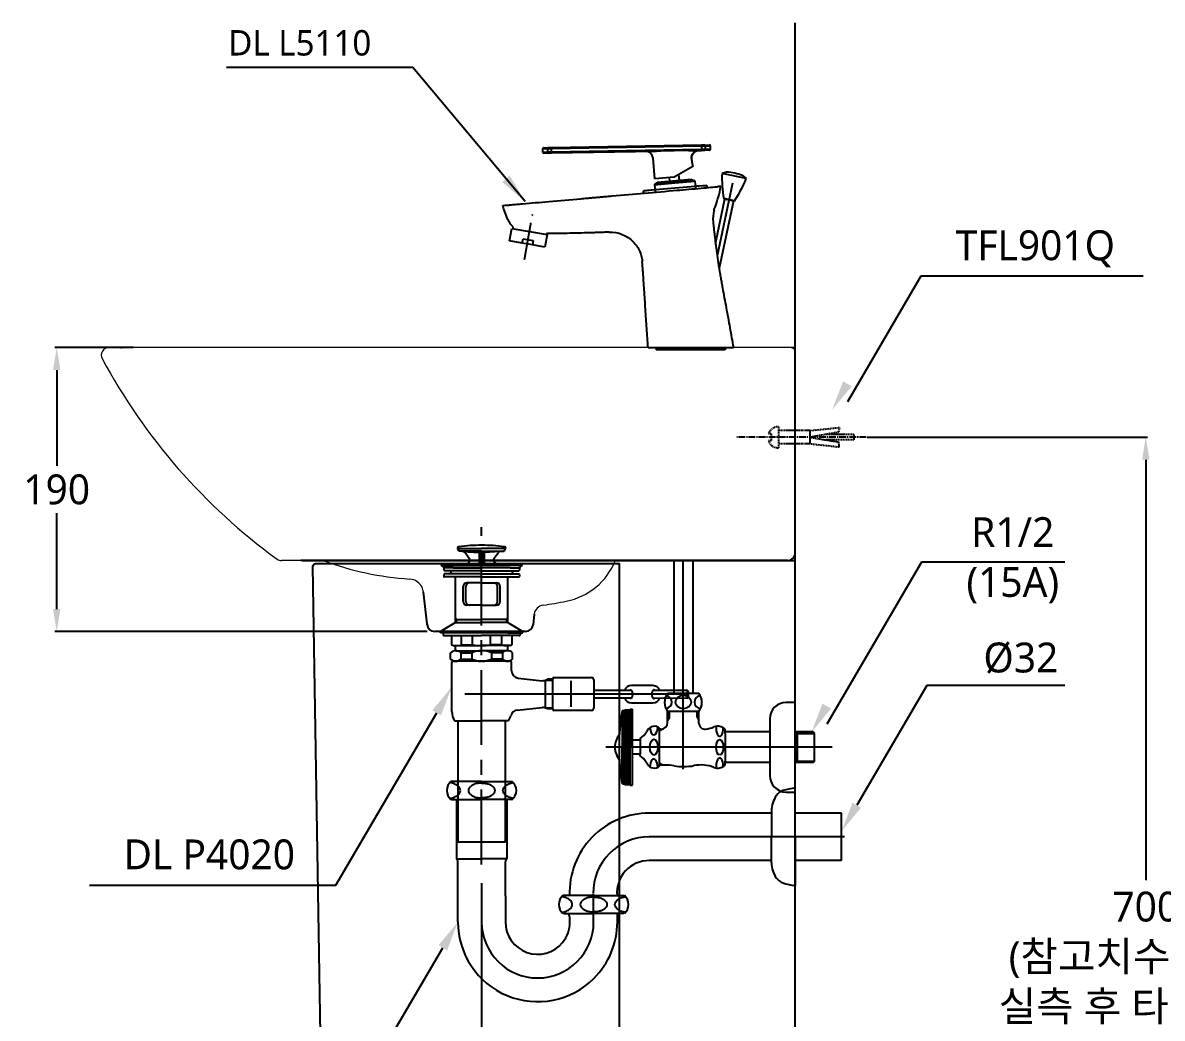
# Model space of a CAD drawing. Extents: x 5203 to 11604, y 0 to 2100.
# Drawn here: x 10387 to 11150, y 420 to 1086 of the extents above; entities that cross this region are included whole.
import ezdxf

# ---------------------------------------------------------------- set-up
doc = ezdxf.new("R2010")
doc.units = 0
doc.header["$LTSCALE"] = 20
doc.header["$MEASUREMENT"] = 0
for name, pattern in [('CENTER', [2, 1.25, -0.25, 0.25, -0.25]), ('CENTER2', [1.125, 0.75, -0.125, 0.125, -0.125]), ('HIDDEN2', [0.1875, 0.125, -0.0625])]:
    doc.linetypes.add(name, pattern=pattern)
doc.layers.get('0').update_dxf_attribs({"linetype": 'CONTINUOUS'})
doc.layers.get('DEFPOINTS').update_dxf_attribs({"linetype": 'CONTINUOUS'})
for name, color, linetype in [('1', 1, 'CONTINUOUS'), ('3', 3, 'CONTINUOUS'), ('4', 4, 'CONTINUOUS'), ('6', 6, 'CONTINUOUS'), ('7', 7, 'CONTINUOUS'), ('CENTER', 2, 'CENTER')]:
    doc.layers.add(name, color=color, linetype=linetype)
doc.styles.add('GHS', font='txt.shx', dxfattribs={"bigfont": 'ghs.shx'})
doc.styles.get("Standard").update_dxf_attribs({"font": 'NanumGothic.ttf'})
doc.dimstyles.new('ISO-25', dxfattribs={"dimtxt": 15, "dimasz": 10, "dimexe": 1.25, "dimexo": 0.625, "dimgap": 5, "dimtad": 1, "dimtoh": 1, "dimdec": 0, "dimtxsty": 'Standard', "dimcen": 2.5, "dimadec": 0, "dimazin": 0, "dimtfac": 1, "dimtdec": 0, "dimtmove": 0, "dimatfit": 3, "dimfxl": 0, "dimarcsym": 0})
doc.dimstyles.get("Standard").update_dxf_attribs({"dimtxt": 2.5, "dimasz": 2, "dimexe": 2, "dimexo": 1, "dimgap": 1.5, "dimtad": 1, "dimdec": 0, "dimlfac": 10, "dimrnd": 0.5, "dimzin": 0, "dimdsep": 46, "dimtxsty": 'Standard', "dimcen": 0, "dimclrt": 2, "dimadec": 0, "dimazin": 0, "dimtfac": 1, "dimtdec": 0, "dimtmove": 0, "dimatfit": 3, "dimfxl": 0, "dimtolj": 1, "dimtzin": 0, "dimarcsym": 0})

# ---------------------------------------------------------------- blocks, each defined once
blk = doc.blocks.new('*D75')
at = {"layer": '1', "color": 3, "linetype": 'ByBlock', "lineweight": -2}
for p, q in [((10952.27, 808.64), (11140.14, 808.64)), ((11138.89, 793.64), (11138.89, 512.22)), ((11138.89, 124.14), (11138.89, 405.57)), ((10871.94, 109.14), (11140.14, 109.14))]:
    blk.add_line(p, q, dxfattribs=at)
at = {"layer": '1', "color": 3}
for points in [[(11136.39, 793.64), (11141.39, 793.64), (11138.89, 808.64)], [(11136.39, 124.14), (11141.39, 124.14), (11138.89, 109.14)]]:
    blk.add_solid(points, dxfattribs=at)
at = {"layer": 'DEFPOINTS', "color": 0}
for p in [(10951.64, 808.64), (10871.32, 109.14), (11138.89, 109.14)]:
    blk.add_point(p, dxfattribs=at)
at = {"layer": '1', "color": 2, "insert": (11138.89, 458.89), "char_height": 20, "attachment_point": 5}
blk.add_mtext('700\\P(참고치수이므로\\P실측 후 타공할것)', dxfattribs=at)
blk = doc.blocks.new('*D76')
at = {"layer": '1', "color": 3, "lineweight": -2}
for p, q in [((10694.13, 510.08), (10694.13, 271.24)), ((10904.13, 363.17), (10904.13, 271.24)), ((10709.13, 272.49), (10889.13, 272.49))]:
    blk.add_line(p, q, dxfattribs=at)
at = {"layer": '1', "color": 3}
for points in [[(10709.13, 274.99), (10709.13, 269.99), (10694.13, 272.49)], [(10889.13, 274.99), (10889.13, 269.99), (10904.13, 272.49)]]:
    blk.add_solid(points, dxfattribs=at)
at = {"layer": 'DEFPOINTS', "color": 0}
for p in [(10694.13, 510.71), (10904.13, 363.8), (10904.13, 272.49)]:
    blk.add_point(p, dxfattribs=at)
at = {"layer": '1', "color": 2, "insert": (10826.04, 288.34), "char_height": 20, "attachment_point": 5}
blk.add_mtext('210', dxfattribs=at)
blk = doc.blocks.new('*D77')
at = {"layer": '1', "color": 3, "linetype": 'ByBlock', "lineweight": -2}
for p, q in [((10460.77, 868.64), (10408.32, 868.64)), ((10409.57, 853.64), (10409.57, 789.53)), ((10409.57, 693.64), (10409.57, 757.76)), ((10657.6, 678.64), (10408.32, 678.64))]:
    blk.add_line(p, q, dxfattribs=at)
at = {"layer": '1', "color": 3}
for points in [[(10407.07, 853.64), (10412.07, 853.64), (10409.57, 868.64)], [(10407.07, 693.64), (10412.07, 693.64), (10409.57, 678.64)]]:
    blk.add_solid(points, dxfattribs=at)
at = {"layer": 'DEFPOINTS', "color": 0}
for p in [(10461.39, 868.64), (10409.57, 678.64), (10658.22, 678.64)]:
    blk.add_point(p, dxfattribs=at)
at = {"layer": '1', "color": 2, "insert": (10409.57, 773.64), "char_height": 20, "attachment_point": 5}
blk.add_mtext('190', dxfattribs=at)

msp = doc.modelspace()

# ---------------------------------------------------------------- linework, layer by layer
at = {"color": 0, "linetype": 'Continuous', "lineweight": 0}
for p, q in [((10904.1301, 871.64288), (10904.12767, 729.14288)), ((10904.13005, 868.64294), (10452.36465, 868.64294)), ((10904.12762, 726.14294), (10560.05552, 726.14294))]:
    msp.add_line(p, q, dxfattribs=at)
at = {"ltscale": 0.5}
for p, q in [((10811.06589, 868.64294), (10811.06589, 867.16441)), ((10857.19411, 868.64293), (10857.19411, 867.16441))]:
    msp.add_line(p, q, dxfattribs=at)
at = {"linetype": 'HIDDEN2', "ltscale": 0.3}
for p, q in [((10888.06278, 811.04294), (10886.27991, 811.04294)), ((10888.06278, 811.04294), (10888.06278, 806.24294)), ((10892.95061, 815.73224), (10892.95061, 801.55363)), ((10908.75679, 813.14294), (10892.95061, 813.14294)), ((10913.8289, 813.14294), (10908.75679, 813.14294)), ((10913.8289, 813.14294), (10913.8289, 804.14294)), ((10943.3911, 810.44294), (10924.05774, 810.44294)), ((10943.3911, 810.44294), (10943.43973, 806.84294)), ((10888.06278, 806.24294), (10886.27991, 806.24294)), ((10908.75679, 804.14294), (10892.95061, 804.14294)), ((10913.8289, 804.14294), (10908.75679, 804.14294)), ((10943.43973, 806.84294), (10924.91537, 806.84294))]:
    msp.add_line(p, q, dxfattribs=at)
at = {"linetype": 'CENTER2', "ltscale": 0.3}
msp.add_line((10951.64482, 808.64294), (10865.04436, 808.64294), dxfattribs=at)
at = {"color": 0}
for p, q in [((10657.63559, 683.75151), (10655.20495, 704.87557)), ((10729.39372, 690.10507), (10728.57879, 683.0678)), ((10657.71384, 683.07141), (10657.63559, 683.75151))]:
    msp.add_line(p, q, dxfattribs=at)
at = {"linetype": 'HIDDEN2', "ltscale": 0.3}
msp.add_lwpolyline([(10913.8289, 813.14294), (10933.77787, 815.17965), (10933.1184, 812.03737), (10913.8289, 808.64294), (10933.1184, 805.51109), (10933.44814, 802.00624), (10913.8289, 804.14294)], dxfattribs=at)
at = {"color": 0, "linetype": 'Continuous', "lineweight": 0}
for centre, radius, start, end in [((10444.42047, 863.64294), 5, 90.00000001, 208.24932644), ((10901.13, 865.64294), 3, 359.99902145, 90.00000001), ((10792.37451, 1050.60011), 400, 208.24932644, 233.97421107), ((10560.05552, 731.14294), 5, 233.97421107, 269.99999999), ((10658.96896, 914.37223), 201.08472, 249.40164203, 266.27914397), ((10741.96428, 743.00286), 45, 281.29209125, 337.99639), ((10645.2705, 703.73247), 10, 6.46921196, 86.27914397), ((10736.34726, 689.29984), 7, 98.17170477, 173.39445901), ((10694.50507, 980.6837), 287.37277, 278.17170477, 281.29209125)]:
    msp.add_arc(centre, radius, start, end, dxfattribs=at)
at = {"linetype": 'HIDDEN2', "ltscale": 0.3}
for start, end in [(90, 160.21215863), (199.78784137, 270)]:
    msp.add_arc((10892.95061, 808.64294), 7.0893, start, end, dxfattribs=at)
at = {"layer": '1'}
msp.add_line((10904.13, 109.14283), (10904.13, 1086.14288), dxfattribs=at)
at = {"layer": '1', "color": 7, "linetype": 'Continuous'}
for p, q in [((10735.13371, 1001.87846), (10738.24502, 1001.93277)), ((10735.17734, 999.37884), (10735.13371, 1001.87846)), ((10735.6249, 1002.38711), (10738.68454, 1002.44052)), ((10738.24502, 1001.93277), (10740.93447, 1001.97971)), ((10738.24502, 1001.93277), (10738.28865, 999.43315)), ((10740.92574, 1002.47964), (10738.68454, 1002.44052)), ((10841.40714, 1004.23354), (10740.92574, 1002.47964)), ((10740.92574, 1002.47964), (10740.93447, 1001.97971)), ((10740.93447, 1001.97971), (10841.41587, 1003.73362)), ((10740.9781, 999.48009), (10740.93447, 1001.97971)), ((10841.4595, 1001.234), (10740.9781, 999.48009)), ((10740.98683, 998.98017), (10811.17746, 1000.20535)), ((10832.55702, 1000.57854), (10841.46823, 1000.73408)), ((10843.64835, 1004.27267), (10841.40714, 1004.23354)), ((10841.40714, 1004.23354), (10841.41587, 1003.73362)), ((10841.41587, 1003.73362), (10844.10532, 1003.78057)), ((10841.41587, 1003.73362), (10841.4595, 1001.234)), ((10844.14895, 1001.28095), (10841.4595, 1001.234)), ((10841.46823, 1000.73408), (10841.4595, 1001.234)), ((10841.46823, 1000.73408), (10843.70943, 1000.7732)), ((10843.64835, 1004.27267), (10846.70798, 1004.32607)), ((10846.76907, 1000.82661), (10843.70943, 1000.7732)), ((10844.10532, 1003.78057), (10847.21663, 1003.83488)), ((10844.14895, 1001.28095), (10844.10532, 1003.78057)), ((10847.26026, 1001.33526), (10844.14895, 1001.28095)), ((10847.21663, 1003.83488), (10847.26026, 1001.33526)), ((10738.28865, 999.43315), (10735.17734, 999.37884)), ((10738.74562, 998.94105), (10735.68599, 998.88764)), ((10740.9781, 999.48009), (10738.28865, 999.43315)), ((10738.74562, 998.94105), (10740.98683, 998.98017)), ((10740.98683, 998.98017), (10740.9781, 999.48009)), ((10810.10032, 981.7283), (10808.89427, 995.51357)), ((10835.47305, 990.03329), (10823.05085, 982.86133)), ((10826.06085, 984.59914), (10826.40548, 980.65993)), ((10835.38784, 991.00722), (10835.47305, 990.03329)), ((10844.9222, 977.26083), (10802.4843, 973.548)), ((10809.94958, 977.71449), (10823.3982, 978.89109)), ((10809.94958, 977.71449), (10810.34178, 973.23161)), ((10823.05085, 982.86133), (10810.10032, 981.7283)), ((10823.35463, 979.38919), (10810.40409, 978.25616)), ((10811.6618, 979.37002), (10834.87314, 981.40075)), ((10811.74896, 978.37382), (10811.6618, 979.37002)), ((10820.12946, 980.11085), (10819.91283, 982.58689)), ((10836.30516, 980.52222), (10823.35463, 979.38919)), ((10823.3982, 978.89109), (10836.84683, 980.06769)), ((10834.87314, 981.40075), (10834.96029, 980.40456)), ((10836.84683, 980.06769), (10837.23903, 975.58482)), ((10837.12309, 976.91026), (10844.9222, 977.26083)), ((10844.9222, 977.26083), (10845.05217, 975.77528)), ((10802.4843, 973.548), (10810.2258, 974.55706)), ((10802.61427, 972.06245), (10802.4843, 973.548)), ((10712.89211, 940.14014), (10714.36812, 948.511)), ((10714.36812, 948.511), (10738.0035, 944.34344)), ((10715.15596, 948.37208), (10715.34333, 949.43469)), ((10721.33405, 938.6516), (10712.89211, 940.14014)), ((10721.33405, 938.6516), (10721.85499, 941.60602)), ((10728.08555, 937.46112), (10721.33405, 938.6516)), ((10721.85499, 941.60602), (10728.6065, 940.41554)), ((10728.6065, 940.41554), (10728.08555, 937.46112)), ((10738.0035, 944.34344), (10736.52749, 935.97258)), ((10737.29866, 944.95312), (10737.21566, 944.48237)), ((10736.52749, 935.97258), (10728.08555, 937.46112)), ((10857.19411, 867.16441), (10811.06589, 867.16441))]:
    msp.add_line(p, q, dxfattribs=at)
at = {"layer": '1', "color": 3}
for p, q in [((10988.28151, 916.52791), (10939.05297, 832.44582)), ((11137.13659, 916.52791), (10988.28151, 916.52791)), ((10988.71117, 725.06901), (10925.23513, 616.65225)), ((11084.71478, 725.06901), (10988.71117, 725.06901)), ((10992.27322, 642.46103), (10945.32707, 562.27725)), ((11084.71478, 642.46103), (10992.27322, 642.46103)), ((10596.46918, 508.79169), (10664.02498, 624.17665)), ((10431.62264, 508.79169), (10596.46918, 508.79169)), ((10600.59418, 351.49845), (10668.14998, 466.88342))]:
    msp.add_line(p, q, dxfattribs=at)
at = {"layer": '1', "color": 0, "linetype": 'Continuous'}
msp.add_line((10452.4236, 868.64294), (10453.15191, 868.64294), dxfattribs=at)
at = {"layer": '1', "color": 7}
msp.add_line((10723.61199, 678.64296), (10662.68107, 678.64296), dxfattribs=at)
at = {"layer": '1', "color": 7, "linetype": 'Continuous'}
for centre, radius, start, end in [((10735.63363, 1001.88718), 0.5, 90.99999075, 181.00020906), ((10803.91329, 995.0778), 5, 4.76016004, 90.99999075), ((10846.71671, 1003.82615), 0.5, 1.00020906, 90.99999075), ((10846.76034, 1001.32653), 0.5, 270.99999075, 1.00020906), ((10735.67726, 999.38756), 0.5, 181.00020906, 270.99999075), ((10810.44767, 977.75807), 0.5, 95.00014925, 185.00014155), ((10836.34874, 980.02412), 0.5, 5.00014155, 95.00014925), ((10870.52384, 955.01998), 21.5, 165.64525328, 185.92846745)]:
    msp.add_arc(centre, radius, start, end, dxfattribs=at)
at = {"layer": '1', "color": 7, "linetype": 'Continuous', "extrusion": (0, 0, -1)}
msp.add_arc((-10726.95407, 961.85207), 17, 313.07750562, 337.32487262, dxfattribs=at)
at = {"layer": '1', "color": 7}
for centre, start, end in [((10662.68107, 683.64296), 182.63840418, 270), ((10723.61199, 683.64296), 270, 353.39445901)]:
    msp.add_arc(centre, 5, start, end, dxfattribs=at)
at = {"layer": '1', "color": 7, "linetype": 'Continuous', "extrusion": (0, 0, -1)}
for centre, major_axis, ratio, start_param, end_param in [((10738.69326, 1001.9406), (-0.00873, 0.49992), 0.896618, 4.71238898, 6.283185307), ((10839.60809, 995.70085), (-0.08726, 4.99924), 0.978413, 4.644078119, 6.283185307), ((10839.75916, 995.70349), (0.08726, -4.99924), 0.999997, 1.661177217, 3.141787889), ((10843.65707, 1003.77274), (0.00873, -0.49992), 0.896618, 3.141592654, 4.71238898), ((10843.7007, 1001.27312), (0.00873, -0.49992), 0.896618, 4.71238898, 6.283185307), ((10738.73689, 999.44097), (-0.00873, 0.49992), 0.896618, 3.141592654, 4.71238898), ((10870.52261, 955.01555), (-20.71889, 5.74262), 0.999735, 0.000012834, 0.097610156), ((10780.29602, 924.49181), (-19.98137, 7.93692), 1, 1.153488925, 1.989306429)]:
    msp.add_ellipse(centre, major_axis=major_axis, ratio=ratio, start_param=start_param, end_param=end_param, dxfattribs=at)
at = {"layer": '1', "color": 7, "linetype": 'Continuous'}
for points, knots in [([(10832.55702, 1000.57854), (10831.20911, 1000.55501), (10829.85908, 1000.55281), (10826.87648, 1000.54776), (10825.24312, 1000.54656), (10823.03521, 1000.52402), (10822.46052, 1000.51634), (10820.79899, 1000.48808), (10819.71217, 1000.46183), (10817.07278, 1000.38464), (10815.52031, 1000.32777), (10813.03803, 1000.24869), (10812.10743, 1000.22159), (10811.17746, 1000.20535)], [0, 0, 0, 0, 0.18944166, 0.18944166, 0.418460024, 0.418460024, 0.499035031, 0.499035031, 0.651443505, 0.651443505, 0.869303726, 0.869303726, 1, 1, 1, 1]), ([(10834.73413, 995.27444), (10834.73031, 995.06525), (10834.73139, 994.84231), (10834.74955, 994.28975), (10834.77402, 993.94731), (10834.84742, 993.29343), (10834.8967, 992.97269), (10835.00709, 992.38515), (10835.06956, 992.11082), (10835.18877, 991.63888), (10835.24674, 991.43668), (10835.33647, 991.13724), (10835.36917, 991.03615), (10835.38851, 990.97625), (10835.39116, 990.96798), (10835.39115, 990.96799)], [0, 0, 0, 0, 0.114939374, 0.114939374, 0.279353996, 0.279353996, 0.440312112, 0.440312112, 0.602680747, 0.602680747, 0.769066054, 0.769066054, 0.935926829, 0.935926829, 1, 1, 1, 1]), ([(10834.77455, 996.09479), (10834.76159, 995.93204), (10834.74995, 995.74953), (10834.73865, 995.4638), (10834.73588, 995.37032), (10834.73413, 995.27444)], [0, 0, 0, 0, 0.685433532, 0.685433532, 1, 1, 1, 1]), ([(10764.66162, 968.74203), (10765.66919, 968.83018), (10767.68451, 969.0065), (10769.69918, 969.18276), (10771.71394, 969.35903), (10773.72881, 969.53531), (10775.74429, 969.71165), (10776.7516, 969.79977)], [0, 0, 0, 0, 0.25, 0.5, 0.5, 0.75, 1, 1, 1, 1]), ([(10776.7516, 969.79977), (10778.37519, 969.94182), (10787.18986, 970.713), (10803.20382, 972.11404), (10823.02925, 973.84854), (10835.65917, 974.95351), (10841.09568, 975.42914)], [0, 0, 0, 0, 0.075727638, 0.41110137, 0.746475102, 1, 1, 1, 1]), ([(10841.09568, 975.42914), (10843.4189, 975.63241), (10845.72475, 975.83414), (10849.64834, 976.17741), (10851.12613, 976.3067), (10851.76385, 976.36249)], [0, 0, 0, 0, 0.5, 0.5, 1, 1, 1, 1]), ([(10850.46184, 962.74946), (10851.31369, 964.95943), (10852.05894, 967.23122), (10853.3145, 971.84651), (10853.8258, 974.20019), (10854.21443, 976.57689)], [0, 0, 0, 0, 0.496999027, 0.496999027, 1, 1, 1, 1]), ([(10854.21443, 976.57689), (10854.21465, 976.57691), (10854.20915, 976.57643), (10854.10235, 976.56708), (10853.59206, 976.52244), (10852.40739, 976.41879), (10852.10285, 976.39215), (10851.76385, 976.36249)], [0, 0, 0, 0, 0.083269735, 0.083269735, 0.791492061, 0.791492061, 1, 1, 1, 1]), ([(10711.26807, 955.29848), (10711.08719, 955.73141), (10709.95721, 958.51474), (10709.00814, 961.36939), (10708.34089, 963.81461)], [0, 0, 0, 0, 0.156198051, 1, 1, 1, 1]), ([(10709.96127, 963.95637), (10710.03438, 963.96277), (10710.2082, 963.97798), (10710.66483, 964.01793), (10711.43473, 964.08529), (10712.64708, 964.19135), (10714.10674, 964.31905), (10715.76821, 964.46442), (10717.58458, 964.62333), (10719.50832, 964.79163), (10720.83029, 964.90729), (10721.49312, 964.96528)], [0, 0, 0, 0, 0.062499865, 0.125000071, 0.250000481, 0.375000892, 0.500001303, 0.625001713, 0.750002124, 0.875002535, 1, 1, 1, 1]), ([(10721.49317, 964.96529), (10727.33452, 965.47633), (10740.36572, 966.61642), (10754.75813, 967.87559), (10763.30553, 968.62339), (10764.66162, 968.74203)], [0, 0, 0, 0, 0.40612002, 0.90577848, 1, 1, 1, 1]), ([(10849.13882, 952.79937), (10849.2725, 951.51202), (10849.46871, 949.66293), (10849.73314, 947.25274), (10849.89048, 945.84855), (10850.0184, 944.72544), (10850.14774, 943.60249), (10850.31213, 942.19912), (10850.51399, 940.51562), (10850.72065, 938.83272), (10850.93233, 937.15044), (10851.36617, 933.78718), (10852.05782, 928.74758), (10852.91004, 923.16022), (10853.55716, 919.25716), (10853.94155, 917.02933), (10854.3314, 914.80246), (10854.82481, 912.01994), (10856.02879, 905.34543), (10857.88981, 895.34375), (10859.94313, 884.22802), (10861.50946, 875.32172), (10862.29644, 870.86925), (10862.68947, 868.64294)], [0, 0, 0, 0, 0.045535933, 0.065420601, 0.085305269, 0.095247603, 0.105189937, 0.125074605, 0.144959274, 0.164843942, 0.18472861, 0.204613278, 0.28415195, 0.363690622, 0.403459958, 0.423344626, 0.443229294, 0.48299863, 0.522767967, 0.681845311, 0.840922656, 0.920461328, 1, 1, 1, 1]), ([(10766.69226, 945.53167), (10761.56168, 945.37699), (10756.43024, 945.25044), (10747.02316, 945.07007), (10742.74699, 945.01237), (10738.47214, 944.966)], [0, 0, 0, 0, 0.545543874, 0.545543874, 1, 1, 1, 1]), ([(10778.83807, 945.95129), (10777.82607, 945.91205), (10775.802, 945.83561), (10773.77777, 945.7634), (10771.75347, 945.69337), (10769.72909, 945.62553), (10767.70456, 945.56219), (10766.69226, 945.53167)], [0, 0, 0, 0, 0.25, 0.5, 0.5, 0.75, 1, 1, 1, 1]), ([(10795.66837, 939.52314), (10797.53069, 937.61858), (10799.01204, 935.37461), (10801.03537, 930.70502), (10801.58168, 928.28893), (10801.74278, 926.00388)], [0, 0, 0, 0, 0.5, 0.5, 1, 1, 1, 1]), ([(10805.57055, 868.64294), (10805.42792, 870.79036), (10805.14265, 875.0852), (10804.57213, 883.6749), (10803.85898, 894.41201), (10803.21709, 904.07542), (10802.78997, 910.51774), (10802.61205, 913.20204), (10802.46968, 915.34948), (10802.32688, 917.49689), (10802.08857, 921.04864), (10801.87962, 924.06309), (10801.74278, 926.00388)], [0, 0, 0, 0, 0.112308708, 0.224617416, 0.449234832, 0.673852248, 0.730006602, 0.786160956, 0.814238133, 0.84231531, 0.898469664, 1, 1, 1, 1]), ([(10805.57054, 868.64294), (10805.57055, 868.64294), (10805.61318, 868.64294), (10805.78334, 868.64294), (10805.94275, 868.64294), (10806.21255, 868.64294), (10806.41325, 868.64294), (10806.81881, 868.64294), (10807.55163, 868.64294), (10808.66943, 868.64294), (10810.0149, 868.64294), (10811.57742, 868.64294), (10813.3432, 868.64294), (10815.29781, 868.64294), (10818.13372, 868.64294), (10821.28014, 868.64294), (10824.66013, 868.64294), (10826.85256, 868.64294), (10828.64357, 868.64294), (10830.45562, 868.64294), (10833.6717, 868.64294), (10837.40457, 868.64294), (10841.08903, 868.64294), (10844.70383, 868.64294), (10849.02143, 868.64294), (10853.65689, 868.64294), (10857.53231, 868.64294), (10859.96891, 868.64294), (10861.19245, 868.64294), (10861.74701, 868.64294), (10862.43178, 868.64294), (10862.68946, 868.64294), (10862.68947, 868.64294)], [0, 0, 0, 0, 0.031250001, 0.031250001, 0.062500002, 0.070312502, 0.078125002, 0.093750003, 0.125000004, 0.156250004, 0.187500005, 0.218750006, 0.250000007, 0.281250008, 0.312500009, 0.375000011, 0.406250011, 0.437500012, 0.453125013, 0.468750013, 0.500000014, 0.562500016, 0.593750017, 0.625000018, 0.687500019, 0.750000021, 0.812500023, 0.875000025, 0.906250026, 0.921875026, 0.937500027, 1, 1, 1, 1])]:
    msp.add_open_spline(points, degree=3, knots=knots, dxfattribs=at)
for points, degree in [([(10708.34088, 963.8146), (10708.34089, 963.81461), (10708.88386, 963.86211), (10709.96127, 963.95637)], 3), ([(10849.80383, 960.75855), (10849.69478, 960.34917)], 1), ([(10849.13882, 952.79938), (10849.13882, 952.79937), (10849.13867, 952.79787), (10849.13836, 952.79489)], 3), ([(10849.13882, 952.79938), (10849.13882, 952.79937), (10849.13867, 952.79787), (10849.13836, 952.79489)], 3), ([(10738.47216, 944.96472), (10738.0809, 944.96079), (10737.68976, 944.95693), (10737.29866, 944.95309)], 3), ([(10779.45337, 945.9753), (10779.24827, 945.96725), (10779.04317, 945.95925), (10778.83807, 945.95129)], 3)]:
    msp.add_open_spline(points, degree=degree, dxfattribs=at)
at = {"layer": '1', "color": 1, "linetype": 'CENTER'}
msp.add_open_spline([(10722.86839, 927.61322), (10723.73664, 932.53725), (10728.20545, 957.88116)], degree=1, knots=[0, 0, 0.162681685, 1, 1], dxfattribs=at)
at = {"layer": '1', "color": 3}
for points in [[(10941.92954, 842.76164), (10936.1764, 846.13), (10928.94789, 827.1864)], [(10661.14841, 625.86083), (10666.90155, 622.49247), (10674.13005, 641.43607)], [(10928.1117, 626.96807), (10922.35856, 630.33643), (10915.13005, 611.39283)], [(10948.20364, 560.59307), (10942.4505, 563.96143), (10935.222, 545.01783)], [(10665.27341, 468.5676), (10671.02655, 465.19924), (10678.25505, 484.14283)]]:
    msp.add_solid(points, dxfattribs=at)
at = {"layer": '3'}
for p, q in [((10679.13005, 732.33724), (10677.89873, 734.46995)), ((10678.01527, 734.2681), (10694.13005, 734.2681)), ((10710.24484, 734.2681), (10694.13005, 734.2681)), ((10709.13005, 732.33724), (10710.36137, 734.46995)), ((10694.13005, 732.33724), (10679.13005, 732.33724)), ((10681.64533, 732.15295), (10692.38005, 731.45158)), ((10685.85539, 727.45795), (10683.13719, 731.31092)), ((10694.13005, 732.33724), (10692.38005, 731.45158)), ((10692.38005, 731.45158), (10692.38005, 723.73724)), ((10693.61238, 732.07525), (10693.18005, 725.66737)), ((10693.38315, 723.73724), (10693.18005, 725.69156)), ((10693.18005, 725.69156), (10694.13005, 725.69156)), ((10694.13005, 732.33724), (10709.13005, 732.33724)), ((10694.13005, 732.33724), (10695.88005, 731.45158)), ((10695.08005, 725.69156), (10694.13005, 725.69156)), ((10694.64773, 732.07525), (10695.08005, 725.66737)), ((10694.87695, 723.73724), (10695.08005, 725.69156)), ((10706.61478, 732.15295), (10695.88005, 731.45158)), ((10695.88005, 731.45158), (10695.88005, 723.73724)), ((10702.40471, 727.45795), (10705.12292, 731.31092)), ((10667.13005, 723.33724), (10667.13005, 722.73724)), ((10667.13005, 722.73724), (10669.27228, 721.23724)), ((10667.13005, 722.73724), (10694.13005, 722.73724)), ((10676.83005, 723.73724), (10667.53005, 723.73724)), ((10668.82822, 721.03724), (10668.82822, 719.73724)), ((10675.13005, 721.23724), (10669.02822, 721.23724)), ((10694.13005, 719.23724), (10669.32822, 719.23724)), ((10675.13005, 721.23724), (10694.13005, 721.23724)), ((10694.13005, 723.73724), (10676.83005, 723.73724)), ((10683.77363, 723.73724), (10685.22115, 724.57297)), ((10694.13005, 723.73724), (10711.43005, 723.73724)), ((10721.13005, 722.73724), (10694.13005, 722.73724)), ((10713.13005, 721.23724), (10694.13005, 721.23724)), ((10694.13005, 719.23724), (10718.93189, 719.23724)), ((10704.48648, 723.73724), (10703.03896, 724.57297)), ((10711.43005, 723.73724), (10720.73005, 723.73724)), ((10713.13005, 721.23724), (10719.23189, 721.23724)), ((10721.13005, 722.73724), (10718.98783, 721.23724)), ((10719.43189, 721.03724), (10719.43189, 719.73724)), ((10721.13005, 723.33724), (10721.13005, 722.73724)), ((10668.82822, 716.73724), (10668.82822, 715.43724)), ((10694.13005, 715.23724), (10669.02822, 715.23724)), ((10694.13005, 717.23724), (10669.32822, 717.23724)), ((10676.63005, 684.64283), (10676.63005, 715.23724)), ((10694.13005, 711.23724), (10684.25568, 711.23724)), ((10694.13005, 717.23724), (10718.93189, 717.23724)), ((10694.13005, 715.23724), (10719.23189, 715.23724)), ((10694.13005, 711.23724), (10704.00442, 711.23724)), ((10711.63005, 684.64283), (10711.63005, 715.23724)), ((10719.43189, 716.73724), (10719.43189, 715.43724)), ((10681.75568, 698.73724), (10681.75568, 708.73724)), ((10683.52345, 698.73724), (10683.52345, 708.73724)), ((10704.73665, 698.73724), (10704.73665, 708.73724)), ((10706.50442, 698.73724), (10706.50442, 708.73724)), ((10694.13005, 696.23724), (10684.25568, 696.23724)), ((10694.13005, 696.23724), (10704.00442, 696.23724)), ((10677.33005, 686.73724), (10676.63005, 687.94968)), ((10710.93005, 686.73724), (10711.63005, 687.94968)), ((10676.63005, 684.64283), (10666.63005, 678.64283)), ((10676.63005, 686.73724), (10694.13005, 686.73724)), ((10676.63005, 684.64283), (10694.13005, 684.64283)), ((10677.33005, 684.64283), (10677.33005, 686.73724)), ((10711.63005, 686.73724), (10694.13005, 686.73724)), ((10711.63005, 684.64283), (10694.13005, 684.64283)), ((10710.93005, 684.64283), (10710.93005, 686.73724)), ((10711.63005, 684.64283), (10721.63005, 678.64283)), ((10666.63005, 678.64283), (10694.13005, 678.64283)), ((10666.63005, 677.64283), (10666.63005, 678.64283)), ((10676.63005, 677.64283), (10666.63005, 677.64283)), ((10668.43792, 677.64283), (10668.43792, 676.34283)), ((10668.93792, 675.84283), (10673.93792, 675.84283)), ((10673.93792, 675.84283), (10694.13005, 675.84283)), ((10673.93792, 675.84283), (10673.93792, 669.72018)), ((10711.63005, 677.64283), (10676.63005, 677.64283)), ((10680.71271, 669.72018), (10680.71271, 675.84283)), ((10688.11337, 669.72018), (10688.11337, 675.84283)), ((10721.63005, 678.64283), (10694.13005, 678.64283)), ((10714.32218, 675.84283), (10694.13005, 675.84283)), ((10700.14674, 669.72018), (10700.14674, 675.84283)), ((10707.5474, 669.72018), (10707.5474, 675.84283)), ((10711.63005, 677.64283), (10721.63005, 677.64283)), ((10714.32218, 675.84283), (10714.32218, 669.72018)), ((10719.32218, 675.84283), (10714.32218, 675.84283)), ((10719.82218, 677.64283), (10719.82218, 676.34283)), ((10721.63005, 677.64283), (10721.63005, 678.64283)), ((10673.38636, 660.18062), (10673.38636, 664.29387)), ((10674.93792, 669.14283), (10673.93792, 669.72018)), ((10674.93792, 669.14283), (10676.33792, 669.14283)), ((10676.33792, 669.14283), (10694.13005, 669.14283)), ((10676.63005, 665.73159), (10676.63005, 669.14283)), ((10676.77375, 665.73724), (10693.88636, 665.73724)), ((10680.16114, 664.29387), (10687.5618, 664.29387)), ((10680.16114, 664.29387), (10680.16114, 660.18062)), ((10680.71271, 669.72018), (10688.11337, 669.72018)), ((10687.5618, 664.29387), (10687.5618, 660.18062)), ((10711.92218, 669.14283), (10694.13005, 669.14283)), ((10711.48636, 665.73724), (10694.37375, 665.73724)), ((10707.5474, 669.72018), (10700.14674, 669.72018)), ((10700.6983, 664.29387), (10700.6983, 660.18062)), ((10708.09897, 664.29387), (10700.6983, 664.29387)), ((10708.09897, 664.29387), (10708.09897, 660.18062)), ((10711.63005, 665.73159), (10711.63005, 669.14283)), ((10713.32218, 669.14283), (10711.92218, 669.14283)), ((10713.32218, 669.14283), (10714.32218, 669.72018)), ((10714.87375, 660.18062), (10714.87375, 664.29387)), ((10674.13005, 625.1349), (10674.13005, 657.73724)), ((10694.13005, 658.73724), (10675.13005, 658.73724)), ((10680.16114, 660.18062), (10687.5618, 660.18062)), ((10711.48636, 658.73724), (10694.13005, 658.73724)), ((10708.09897, 660.18062), (10700.6983, 660.18062)), ((10710.93005, 658.73724), (10711.48636, 658.73724)), ((10711.48636, 658.73724), (10711.88636, 658.73724)), ((10713.13005, 658.73724), (10711.63005, 658.73724)), ((10714.13005, 652.373), (10714.13005, 657.73724)), ((10718.59739, 647.40146), (10734.63162, 645.6835)), ((10736.66028, 645.93724), (10741.76585, 645.93724)), ((10736.79937, 627.48724), (10736.79937, 645.98724)), ((10741.79126, 646.73724), (10738.13005, 646.73724)), ((10738.13005, 646.73724), (10738.13005, 645.93724)), ((10741.76585, 645.93724), (10741.76585, 646.93724)), ((10741.76585, 626.53724), (10741.76585, 645.93724)), ((10742.56585, 647.73724), (10767.76585, 647.73724)), ((10754.13005, 628.19933), (10754.13005, 645.63724)), ((10769.26585, 646.23724), (10769.26585, 640.46605)), ((10805.48482, 642.35517), (10794.42596, 642.38362)), ((10808.7712, 642.34672), (10805.48482, 642.35517)), ((10754.13005, 636.73724), (10682.7705, 636.73724)), ((10754.13005, 636.73724), (10685.63028, 636.91343)), ((10832.58369, 636.53545), (10754.13005, 636.73724)), ((10788.50502, 639.14884), (10769.06475, 639.19884)), ((10769.26585, 640.46605), (10769.26585, 627.23724)), ((10769.85168, 634.1968), (10794.44183, 634.13355)), ((10794.45469, 639.13353), (10788.50502, 639.14884)), ((10808.7129, 634.09684), (10832.07726, 634.03675)), ((10832.09012, 639.03673), (10808.72576, 639.09683)), ((10832.07726, 634.03675), (10832.09012, 639.03673)), ((10832.07726, 634.03675), (10832.57855, 634.53546)), ((10832.58883, 638.53545), (10832.09012, 639.03673)), ((10832.57855, 634.53546), (10832.58883, 638.53545)), ((10717.99894, 626.00891), (10734.63162, 627.79098)), ((10736.79937, 627.48724), (10741.76585, 627.48724)), ((10738.13005, 626.73724), (10738.13005, 627.53724)), ((10741.79126, 626.73724), (10738.13005, 626.73724)), ((10767.76585, 625.73724), (10742.56585, 625.73724)), ((10794.39638, 630.88366), (10805.71899, 630.85453)), ((10805.71899, 630.85453), (10808.74162, 630.84676)), ((10676.13006, 618.73724), (10694.13005, 618.73724)), ((10678.25505, 618.73724), (10678.25505, 537.73724)), ((10712.13005, 618.73724), (10694.13005, 618.73724)), ((10710.00505, 537.73724), (10710.00505, 618.73724)), ((10678.25505, 537.73724), (10710.00505, 537.73724)), ((10710.00505, 537.73724), (10709.30505, 537.73724))]:
    msp.add_line(p, q, dxfattribs=at)
for points in [[(10795.07788, 636.63192, -0.045721536), (10794.96497, 635.43367, -0.059301535), (10794.68699, 634.54696, -0.101058622), (10794.18898, 633.8548, -0.189273345), (10793.75401, 633.68532, -0.189273345), (10793.31992, 633.85704, -0.044238089), (10793.06852, 634.13708, -0.059301535)], [(10793.08138, 639.13707, -0.044238089), (10793.33422, 639.41581, -0.189273345), (10793.76919, 639.5853, -0.189273345), (10794.20328, 639.41358, -0.101058622), (10794.69772, 638.71887, -0.059301535), (10794.97114, 637.83074, -0.045721536), (10795.07788, 636.63192, -0.045721536)], [(10808.0897, 636.59845, 0.045721536), (10808.19645, 635.39964, 0.059301535), (10808.46987, 634.5115, 0.101058622), (10808.96431, 633.8168, 0.189273345), (10809.3984, 633.64508, 0.189273345), (10809.83336, 633.81456, 0.044238089), (10810.08621, 634.09331, 0.059301535)], [(10810.09907, 639.09329, 0.044238089), (10809.84766, 639.37334, 0.189273345), (10809.41357, 639.54506, 0.189273345), (10808.9786, 639.37558, 0.101058622), (10808.4806, 638.68342, 0.059301535), (10808.20261, 637.79671, 0.045721536), (10808.0897, 636.59845, 0.045721536)]]:
    msp.add_lwpolyline(points, format="xyb", dxfattribs=at)
for centre, radius, start, end in [((10678.98005, 734.2681), 1.1, 97.32041367, 169.42619898), ((10694.13005, 616.33724), 120, 90, 97.32041367), ((10694.13005, 616.33724), 120, 82.67958633, 90), ((10709.28005, 734.2681), 1.1, 10.57380102, 82.67958633), ((10681.50294, 730.15799), 2, 35.20232507, 86.26180949), ((10684.22115, 726.30502), 2, 300, 35.20232507), ((10704.03896, 726.30502), 2, 144.79767493, 240), ((10706.75716, 730.15799), 2, 93.73819051, 144.79767493), ((10667.53005, 723.33724), 0.4, 90, 180), ((10669.02822, 721.03724), 0.2, 90, 180), ((10669.32822, 719.73724), 0.5, 180, 270), ((10672.63005, 718.23724), 1, 270, 90), ((10715.63005, 718.23724), 1, 90, 270), ((10718.93189, 719.73724), 0.5, 270, 0), ((10719.23189, 721.03724), 0.2, 0, 90), ((10720.73005, 723.33724), 0.4, 0, 90), ((10669.32822, 716.73724), 0.5, 90, 180), ((10669.02822, 715.43724), 0.2, 180, 270), ((10684.25568, 708.73724), 2.5, 90, 180), ((10686.02345, 708.73724), 2.5, 90, 180), ((10702.23665, 708.73724), 2.5, 0, 90), ((10704.00442, 708.73724), 2.5, 0, 90), ((10718.93189, 716.73724), 0.5, 0, 90), ((10719.23189, 715.43724), 0.2, 270, 0), ((10684.25568, 698.73724), 2.5, 180, 270), ((10686.02345, 698.73724), 2.5, 180, 270), ((10702.23665, 698.73724), 2.5, 270, 0), ((10704.00442, 698.73724), 2.5, 270, 0), ((10668.93792, 676.34283), 0.5, 180, 270), ((10719.32218, 676.34283), 0.5, 270, 0), ((10676.77375, 661.02944), 4.70435, 43.94093732, 136.05906268), ((10677.32532, 679.32204), 10.18185, 250.56792502, 289.43207498), ((10693.66416, 652.13276), 13.60629, 89.06429532, 116.64718661), ((10693.93791, 698.59517), 29.45658, 258.59556617, 270.3737354), ((10694.32219, 698.59517), 29.45658, 269.6262646, 281.40443383), ((10694.59594, 652.13276), 13.60629, 63.35281339, 90.93570468), ((10710.93479, 679.32204), 10.18185, 250.56792502, 289.43207498), ((10711.48636, 661.02944), 4.70435, 43.94093732, 136.05906268), ((10676.77375, 663.44504), 4.70435, 223.94093732, 316.05906268), ((10675.13005, 657.73724), 1, 90, 180), ((10693.66416, 672.34172), 13.60629, 243.35281339, 270.93570468), ((10694.59594, 672.34172), 13.60629, 269.06429532, 296.64718661), ((10711.48636, 663.44504), 4.70435, 223.94093732, 316.05906268), ((10713.13005, 657.73724), 1, 0, 90), ((10719.13005, 652.373), 5, 180, 263.88449643), ((10735.03851, 650.66692), 5, 265.33216468, 308.19271972), ((10742.56585, 646.93724), 0.8, 90, 180), ((10767.76585, 646.23724), 1.5, 0, 90), ((10794.4131, 637.38363), 5, 89.85263291, 159.3653178), ((10808.75834, 637.34674), 5, 20.33994803, 89.85263291), ((10794.40924, 635.88364), 5, 200.33994803, 269.85263291), ((10808.75448, 635.84674), 5, 269.85263291, 339.3653178), ((10718.5316, 621.03736), 5, 96.11547581, 165.04046432), ((10735.03851, 622.80756), 5, 51.80728028, 94.66783532), ((10742.56585, 626.53724), 0.8, 180, 270), ((10767.76585, 627.23724), 1.5, 270, 0), ((10687.11846, 625.68382), 13, 182.42004342, 212.30000816), ((10701.14165, 625.68382), 13, 327.69999184, 345.040466)]:
    msp.add_arc(centre, radius, start, end, dxfattribs=at)
at = {"layer": '4'}
for p, q in [((10677.88005, 578.14283), (10673.58855, 578.14283)), ((10677.88005, 578.14283), (10673.58855, 578.14283)), ((10694.13005, 578.14283), (10677.88005, 578.14283)), ((10694.13005, 578.14283), (10677.88005, 578.14283)), ((10694.13005, 578.14283), (10710.38005, 578.14283)), ((10694.13005, 578.14283), (10710.38005, 578.14283)), ((10710.38005, 578.14283), (10714.67156, 578.14283)), ((10710.38005, 578.14283), (10714.67156, 578.14283)), ((10904.13005, 541.14283), (10904.13005, 573.64283)), ((10673.98005, 566.14283), (10673.58855, 566.14283)), ((10673.98005, 566.14283), (10694.13005, 566.14283)), ((10677.33005, 566.14283), (10677.33005, 526.36271)), ((10714.28005, 566.14283), (10694.13005, 566.14283)), ((10710.93005, 566.14283), (10710.93005, 526.36271)), ((10714.28005, 566.14283), (10714.67156, 566.14283)), ((10888.15008, 558.53757), (10888.15008, 541.14283)), ((10888.15008, 557.01783), (10806.35907, 557.01783)), ((10935.222, 557.01783), (10904.13005, 557.01783)), ((10935.222, 525.26783), (10935.222, 557.01783)), ((10937.222, 541.14283), (10806.35907, 541.14283)), ((10888.15008, 523.7481), (10888.15008, 541.14283)), ((10904.13005, 541.14283), (10904.13005, 508.64283)), ((10677.33005, 526.36271), (10694.13005, 526.36271)), ((10678.25505, 484.14283), (10678.25505, 524.71783)), ((10710.93005, 526.36271), (10694.13005, 526.36271)), ((10710.00505, 501.53864), (10710.00505, 524.71783)), ((10888.15008, 525.26783), (10806.35907, 525.26783)), ((10935.222, 525.26783), (10904.13005, 525.26783)), ((10710.00505, 501.53864), (10710.00505, 484.14283)), ((10752.8021, 501.84283), (10748.5106, 501.84283)), ((10769.0521, 501.84283), (10752.8021, 501.84283)), ((10769.0521, 501.84283), (10769.13005, 501.84283)), ((10769.13005, 484.14283), (10769.13005, 502.80606)), ((10769.208, 501.84283), (10769.13005, 501.84283)), ((10769.208, 501.84283), (10785.458, 501.84283)), ((10785.458, 501.84283), (10789.7495, 501.84283)), ((10748.9021, 489.84283), (10769.0521, 489.84283)), ((10752.33005, 489.84283), (10752.33005, 489.14283)), ((10789.358, 489.84283), (10769.208, 489.84283)), ((10785.00505, 484.14283), (10785.00505, 489.84283)), ((10753.25505, 484.14283), (10753.25505, 487.58866))]:
    msp.add_line(p, q, dxfattribs=at)
for points in [[(10679.93522, 572.14283, 0.15521739), (10679.34473, 573.99916, 0.106747244), (10677.28303, 575.88983, 0.07304301), (10674.51316, 577.00785, 0.028511088), (10672.78441, 577.32387, 0.05952259)], [(10685.84975, 573.88177, 0.327290453), (10685.84976, 570.4039, 0.106373385), (10687.87256, 568.6073, 0.071219107), (10690.57251, 567.55358, 0.057537424), (10694.13005, 567.14283, 0.057537424)], [(10694.13005, 577.14283, 0.057537424), (10690.57251, 576.73209, 0.071219107), (10687.87256, 575.67837, 0.106373365), (10685.84976, 573.88177, 0.159482965)], [(10694.13005, 577.14283, 0.057537424), (10690.57251, 576.73209, 0.071219107), (10687.87256, 575.67837, 0.106373365), (10685.84976, 573.88177, 0.159482965)], [(10694.13005, 577.14283, -0.057537424), (10697.6876, 576.73209, -0.071219107), (10700.38755, 575.67837, -0.106373365), (10702.41035, 573.88177, -0.159482965)], [(10694.13005, 577.14283, -0.057537424), (10697.6876, 576.73209, -0.071219107), (10700.38755, 575.67837, -0.106373365), (10702.41035, 573.88177, -0.159482965)], [(10702.41035, 573.88177, -0.327290453), (10702.41035, 570.4039, -0.106373385), (10700.38755, 568.6073, -0.071219107), (10697.6876, 567.55358, -0.057537424), (10694.13005, 567.14283, -0.057537424)], [(10708.32488, 572.14283, -0.15521739), (10708.91538, 573.99916, -0.106747244), (10710.97708, 575.88983, -0.07304301), (10713.74694, 577.00785, -0.028511088), (10715.4757, 577.32387, -0.05952259)], [(10672.78441, 566.9618, 0.028511088), (10674.51316, 567.27782, 0.07304301), (10677.28303, 568.39583, 0.106747244), (10679.34473, 570.28651, 0.15521739), (10679.93522, 572.14283, 0.15521739)], [(10715.4757, 566.9618, -0.028511088), (10713.74694, 567.27782, -0.07304301), (10710.97708, 568.39583, -0.106747244), (10708.91538, 570.28651, -0.15521739), (10708.32488, 572.14283, -0.15521739)], [(10754.85728, 495.84283, 0.15521739), (10754.26678, 497.69916, 0.106747244), (10752.20508, 499.58983, 0.07304301), (10749.43521, 500.70785, 0.028511088), (10747.70646, 501.02387, 0.05952259)], [(10760.77181, 497.58177, 0.327290453), (10760.77181, 494.1039, 0.106373385), (10762.79461, 492.3073, 0.071219107), (10765.49456, 491.25358, 0.057537424), (10769.0521, 490.84283, 0.057537424)], [(10769.13005, 500.84264, 0.058789896), (10765.49456, 500.43209, 0.071219107), (10762.79461, 499.37837, 0.106373365), (10760.77181, 497.58177, 0.159482965)], [(10769.13005, 500.84264, -0.058789896), (10772.76555, 500.43209, -0.071219107), (10775.4655, 499.37837, -0.106373365), (10777.4883, 497.58177, -0.159482965)], [(10777.4883, 497.58177, -0.327290453), (10777.4883, 494.1039, -0.106373385), (10775.4655, 492.3073, -0.071219107), (10772.76555, 491.25358, -0.057537424), (10769.208, 490.84283, -0.057537424)], [(10783.40283, 495.84283, -0.15521739), (10783.99333, 497.69916, -0.106747244), (10786.05503, 499.58983, -0.07304301), (10788.82489, 500.70785, -0.028511088), (10790.55365, 501.02387, -0.05952259)], [(10747.70646, 490.6618, 0.028511088), (10749.43521, 490.97782, 0.07304301), (10752.20508, 492.09583, 0.106747244), (10754.26678, 493.98651, 0.15521739), (10754.85728, 495.84283, 0.15521739)], [(10790.55365, 490.6618, -0.028511088), (10788.82489, 490.97782, -0.07304301), (10786.05503, 492.09583, -0.106747244), (10783.99333, 493.98651, -0.15521739), (10783.40283, 495.84283, -0.15521739)]]:
    msp.add_lwpolyline(points, format="xyb", dxfattribs=at)
for centre, radius, start, end in [((10678.88005, 572.14283), 8, 131.40962211, 228.59037789), ((10709.38005, 572.14283), 8, 311.40962211, 48.59037789), ((10905.63005, 543.68036), 30, 92.86598398, 109.00713612), ((10908.13005, 557.64283), 20, 146.20771163, 177.43591199), ((10899.47453, 562.721), 10, 111.1926769, 142.80345081), ((10806.35907, 503.64283), 53.375, 90, 181.93258944), ((10806.35907, 503.64283), 37.5, 90, 180.65397811), ((10678.33005, 526.36271), 1, 180, 238.70258778), ((10677.33005, 524.71783), 0.925, 0, 58.70258778), ((10710.93005, 524.71783), 0.925, 121.29741222, 180), ((10709.93005, 526.36271), 1, 301.29741222, 0), ((10806.35907, 503.64283), 21.625, 90, 184.77465278), ((10908.13005, 524.64283), 20, 182.56408801, 213.79228837), ((10899.47453, 519.56467), 10, 217.19654919, 248.8073231), ((10905.63005, 538.60531), 30, 250.99286388, 267.13401602), ((10753.8021, 495.84283), 8, 131.40962211, 228.59037789), ((10784.458, 495.84283), 8, 311.40962211, 48.59037789), ((10736.29127, 478.54467), 19.22404, 28.06365478, 33.45608391), ((10731.63005, 484.14283), 53.375, 180, 314.94029898), ((10731.63005, 484.14283), 37.5, 180, 0), ((10731.63005, 484.14283), 21.625, 180, 320.7959681), ((10731.63005, 484.14283), 21.625, 320.7959681, 0), ((10731.63005, 484.14283), 53.375, 314.94029898, 0)]:
    msp.add_arc(centre, radius, start, end, dxfattribs=at)
at = {"layer": '6'}
for p, q in [((10822.78005, 726.14294), (10822.78005, 637.14283)), ((10829.13005, 586.43029), (10829.13005, 726.14294)), ((10835.48005, 726.14294), (10835.48005, 637.14283)), ((10835.48005, 637.14283), (10818.63005, 637.14283)), ((10839.63005, 637.14283), (10835.48005, 637.14283)), ((10789.63005, 625.64283), (10790.13005, 626.14283)), ((10790.13005, 626.14283), (10790.13005, 601.14283)), ((10790.13005, 626.14283), (10793.33005, 626.14283)), ((10790.13005, 625.73135), (10793.63005, 625.73135)), ((10793.63005, 626.44283), (10793.63005, 626.64283)), ((10793.63005, 626.64283), (10795.13005, 626.64283)), ((10793.63005, 626.44283), (10793.63005, 601.14283)), ((10795.13005, 625.64283), (10795.13005, 626.64283)), ((10904.13005, 631.14283), (10898.13005, 631.14283)), ((10904.13005, 571.14283), (10904.13005, 631.14283)), ((10788.21487, 625.14283), (10788.21487, 601.14283)), ((10788.8063, 625.64283), (10789.63005, 625.64283)), ((10789.63005, 625.64283), (10789.63005, 601.14283)), ((10790.13005, 624.73135), (10793.63005, 624.73135)), ((10790.13005, 623.73135), (10793.63005, 623.73135)), ((10790.13005, 622.73135), (10793.63005, 622.73135)), ((10790.13005, 621.73135), (10793.63005, 621.73135)), ((10790.13005, 620.73135), (10793.63005, 620.73135)), ((10790.13005, 619.73135), (10793.63005, 619.73135)), ((10790.13005, 618.73135), (10793.63005, 618.73135)), ((10795.13005, 601.14283), (10795.13005, 625.64283)), ((10839.63005, 625.14283), (10818.63005, 625.14283)), ((10818.63005, 617.64283), (10818.63005, 625.14283)), ((10819.88005, 621.14283), (10818.63005, 618.97777)), ((10819.88005, 621.14283), (10818.63005, 621.14283)), ((10819.88005, 621.14283), (10819.88005, 625.14283)), ((10838.38005, 621.14283), (10838.38005, 625.14283)), ((10838.38005, 621.14283), (10839.63005, 618.97777)), ((10839.63005, 621.14283), (10838.38005, 621.14283)), ((10839.63005, 617.2312), (10839.63005, 625.14283)), ((10887.13005, 620.14283), (10887.13005, 582.14283)), ((10790.13005, 617.73135), (10793.63005, 617.73135)), ((10790.13005, 616.73135), (10793.63005, 616.73135)), ((10790.13005, 615.73135), (10793.63005, 615.73135)), ((10790.13005, 614.73135), (10793.63005, 614.73135)), ((10790.13005, 613.73135), (10793.63005, 613.73135)), ((10790.13005, 612.73135), (10793.63005, 612.73135)), ((10790.13005, 611.73135), (10793.63005, 611.73135)), ((10790.13005, 610.73135), (10793.63005, 610.73135)), ((10805.10324, 612.46435), (10804.55088, 611.50762)), ((10813.21666, 613.14283), (10813.21666, 613.86355)), ((10813.21666, 589.14283), (10813.21666, 613.14283)), ((10814.13005, 613.14283), (10813.21666, 613.14283)), ((10814.13005, 612.39283), (10813.21666, 612.39283)), ((10814.13005, 612.39283), (10815.42909, 613.33441)), ((10814.13005, 612.39283), (10814.13005, 613.14283)), ((10887.13005, 611.39283), (10857.13005, 611.39283)), ((10857.13118, 610.39396), (10857.13118, 613.14173)), ((10916.25434, 611.39283), (10904.13005, 611.39283)), ((10904.13005, 610.77587), (10904.13005, 591.51044)), ((10905.63005, 610.39283), (10904.63005, 611.39283)), ((10905.63005, 590.89283), (10905.63005, 611.39283)), ((10917.25434, 610.39283), (10916.25434, 611.39283)), ((10790.13005, 609.73135), (10793.63005, 609.73135)), ((10790.13005, 608.73135), (10793.63005, 608.73135)), ((10790.13005, 607.73135), (10793.63005, 607.73135)), ((10790.13005, 606.73135), (10793.63005, 606.73135)), ((10790.13005, 605.73135), (10793.63005, 605.73135)), ((10790.13005, 604.73135), (10793.63005, 604.73135)), ((10790.13005, 603.73135), (10793.63005, 603.73135)), ((10800.21666, 605.89283), (10795.13005, 605.89283)), ((10800.21666, 606.87518), (10800.21666, 605.89283)), ((10800.21666, 605.89283), (10800.21666, 596.39283)), ((10857.13005, 610.39283), (10857.13005, 591.89283)), ((10905.63005, 610.39283), (10917.25434, 610.39283)), ((10917.13005, 591.89283), (10917.13005, 610.39283)), ((10928.78988, 601.14283), (10777.24797, 601.14283)), ((10788.21487, 577.14283), (10788.21487, 601.14283)), ((10789.63005, 576.64283), (10789.63005, 601.14283)), ((10790.13005, 602.73135), (10793.63005, 602.73135)), ((10790.13005, 601.73135), (10793.63005, 601.73135)), ((10790.13005, 576.14283), (10790.13005, 601.14283)), ((10790.13005, 600.55431), (10793.63005, 600.55431)), ((10790.13005, 599.55431), (10793.63005, 599.55431)), ((10790.13005, 598.55431), (10793.63005, 598.55431)), ((10790.13005, 597.55431), (10793.63005, 597.55431)), ((10790.13005, 596.55431), (10793.63005, 596.55431)), ((10790.13005, 595.55431), (10793.63005, 595.55431)), ((10793.63005, 575.84283), (10793.63005, 601.14283)), ((10795.13005, 575.64283), (10795.13005, 601.14283)), ((10800.21666, 596.39283), (10795.13005, 596.39283)), ((10800.21666, 595.41049), (10800.21666, 596.39283)), ((10790.13005, 594.55431), (10793.63005, 594.55431)), ((10790.13005, 593.55431), (10793.63005, 593.55431)), ((10790.13005, 592.55431), (10793.63005, 592.55431)), ((10790.13005, 591.55431), (10793.63005, 591.55431)), ((10790.13005, 590.55431), (10793.63005, 590.55431)), ((10790.13005, 589.55431), (10793.63005, 589.55431)), ((10790.13005, 588.55431), (10793.63005, 588.55431)), ((10790.13005, 587.55431), (10793.63005, 587.55431)), ((10805.10324, 589.82132), (10804.55088, 590.77804)), ((10814.13005, 589.89283), (10813.21666, 589.89283)), ((10816.84185, 589.14283), (10813.21666, 589.14283)), ((10813.21666, 588.42212), (10813.21666, 589.14283)), ((10814.13005, 589.89283), (10815.42909, 589.14283)), ((10814.13005, 589.14283), (10814.13005, 589.89283)), ((10857.13005, 589.14283), (10857.13005, 591.89283)), ((10857.13005, 590.89283), (10857.13005, 590.71109)), ((10887.13005, 590.89283), (10857.13005, 590.89283)), ((10857.13005, 589.14283), (10857.13005, 590.71109)), ((10916.25434, 590.89283), (10904.13005, 590.89283)), ((10904.63005, 590.89283), (10905.63005, 591.89283)), ((10905.63005, 591.89283), (10917.25434, 591.89283)), ((10916.25434, 590.89283), (10917.25434, 591.89283)), ((10790.13005, 586.55431), (10793.63005, 586.55431)), ((10790.13005, 585.55431), (10793.63005, 585.55431)), ((10790.13005, 584.55431), (10793.63005, 584.55431)), ((10790.13005, 583.55431), (10793.63005, 583.55431)), ((10790.13005, 582.55431), (10793.63005, 582.55431)), ((10790.13005, 581.55431), (10793.63005, 581.55431)), ((10790.13005, 580.55431), (10793.63005, 580.55431)), ((10788.8063, 576.64283), (10789.63005, 576.64283)), ((10789.63005, 576.64283), (10790.13005, 576.14283)), ((10790.13005, 579.55431), (10793.63005, 579.55431)), ((10790.13005, 578.55431), (10793.63005, 578.55431)), ((10790.13005, 577.55431), (10793.63005, 577.55431)), ((10790.13005, 576.55431), (10793.63005, 576.55431)), ((10790.13005, 576.14283), (10793.33005, 576.14283)), ((10793.63005, 575.64283), (10793.63005, 575.84283)), ((10793.63005, 575.64283), (10795.13005, 575.64283)), ((10898.13005, 571.14283), (10904.13005, 571.14283))]:
    msp.add_line(p, q, dxfattribs=at)
for centre, radius, start, end in [((10826.63005, 631.14283), 10, 143.13010235, 216.86989765), ((10831.63005, 631.14283), 10, 323.13010235, 36.86989765), ((10793.33005, 626.44283), 0.3, 270, 0), ((10898.13005, 620.14283), 11, 90, 180), ((10931.13005, 601.14283), 145, 170.50659, 178.05685792), ((10788.8063, 624.94283), 0.7, 90, 170.50659), ((10792.42652, 618.50762), 14, 303.80982041, 330), ((10809.74252, 609.78586), 5.35697, 49.56943438, 150), ((10814.13005, 617.64283), 4.5, 270, 0), ((10843.63005, 617.2312), 4, 180, 277.71167846), ((10840.83522, 637.87054), 24.82771, 277.71167846, 290.96613747), ((10852.22369, 608.15008), 7, 45.48706364, 110.96613747), ((10797.38429, 601.0975), 14, 141.78592674, 179.75272851), ((10931.13005, 601.14283), 145, 178.05685792, 189.49341), ((10797.38429, 601.21834), 14, 180.24727149, 218.21407326), ((10792.42652, 583.77804), 14, 30, 56.19017959), ((10809.74252, 592.49981), 5.35697, 210, 310.43056562), ((10816.84185, 551.14283), 38, 80.69517649, 90.00000262), ((10829.13005, 626.14283), 38, 260.69517447, 280.73727399), ((10840.83522, 564.41513), 24.82771, 69.03386253, 100.73727502), ((10852.22369, 594.13559), 7, 249.03386253, 314.5), ((10898.13005, 582.14283), 11, 180, 270), ((10788.8063, 577.34283), 0.7, 189.49341, 270), ((10793.33005, 575.84283), 0.3, 0, 90)]:
    msp.add_arc(centre, radius, start, end, dxfattribs=at)
for centre, major_axis, ratio, start_param, end_param in [((10816.35679, 631.37042), (-5.22946, 0), 0.866391406, 1.800504354, 4.443057795), ((10841.81273, 631.37042), (5.22946, 0), 0.866391406, 1.82411945, 4.498970222), ((10809.4514, 614.73512), (0, 5.39901), 0.478204164, 1.649186922, 4.692658194), ((10853.56899, 613.64774), (0, 5.21778), 0.460090084, 1.292018265, 4.793094981), ((10809.4514, 587.8224), (0, 5.39901), 0.478204164, 4.681700192, 7.825212734), ((10853.56899, 588.72855), (0, 5.21778), 0.460090084, 4.613778576, 8.151219719)]:
    msp.add_ellipse(centre, major_axis=major_axis, ratio=ratio, start_param=start_param, end_param=end_param, dxfattribs=at)
for centre, major_axis, ratio in [((10829.13005, 631.37042), (5.22946, 0), 0.866391406), ((10809.4514, 601.14283), (0, -5.39901), 0.478204164), ((10853.56899, 601.14283), (0, -5.21778), 0.460090084)]:
    msp.add_ellipse(centre, major_axis=major_axis, ratio=ratio, dxfattribs=at)
at = {"layer": '7'}
for p, q in [((10858.16423, 986.23651), (10855.16246, 985.34105)), ((10871.30189, 981.9105), (10855.16246, 985.34105)), ((10858.16423, 986.23651), (10858.19455, 986.23007)), ((10862.21077, 978.82043), (10851.87059, 930.17372)), ((10868.89354, 983.95593), (10868.92385, 983.94948)), ((10868.92385, 983.94948), (10871.30189, 981.9105)), ((10856.86719, 968.11008), (10850.69296, 939.06263)), ((10862.73607, 966.86261), (10853.14738, 921.75135)), ((10863.41561, 967.03098), (10856.31488, 968.54029)), ((10856.70202, 968.14518), (10857.84534, 967.90216)), ((10861.75793, 967.07052), (10857.84534, 967.90216)), ((10861.75793, 967.07052), (10862.90125, 966.8275)), ((10899.12771, 726.14294), (10573.15579, 726.14283)), ((10574.13005, 726.14283), (10904.13005, 726.14283))]:
    msp.add_line(p, q, dxfattribs=at)
msp.add_lwpolyline([(10583.1294, 724.14283), (10786.1294, 724.14283), (10786.1294, 109.14283), (10602.13071, 109.14283), (10591.1294, 109.14283), (10581.12963, 722.11192, -0.418748686)], format="xyb", close=True, dxfattribs=at)
for centre, radius, start, end in [((10925.0675, 981.69619), 70, 177.01529003, 190.83267111), ((10853.21083, 936.47906), 50, 71.72041936, 84.27958064), ((10805.95796, 1007.0137), 70, 325.16732889, 338.98470997), ((10856.80597, 968.63426), 0.5, 190.83267111, 258), ((10863.0052, 967.31657), 0.5, 258, 325.16732889), ((10899.1277, 731.14294), 5, 269.99999999, 359.99902145)]:
    msp.add_arc(centre, radius, start, end, dxfattribs=at)
at = {"layer": 'CENTER', "color": 1, "linetype": 'CENTER', "ltscale": 2}
msp.add_line((10694.13005, 522.70927), (10694.13005, 748.3903), dxfattribs=at)

# ---------------------------------------------------------------- texts
at = {"color": 2, "insert": (10524.44529, 1081.22701), "char_height": 17, "attachment_point": 1, "style": 'GHS'}
msp.add_mtext_dynamic_manual_height_columns('{\\fNanumGothic|b0|i0|c129|p50;DL L5110}', width=155.8345136, gutter_width=13.505, heights=[0], dxfattribs=at)
at = {"layer": '1', "color": 2, "char_height": 20, "attachment_point": 5}
for s, insert in [('TFL901Q', (11064.91862, 934.81812)), ('R1/2\\P(15A)', (11049.83722, 726.24706)), ('%%c32', (11055.24437, 660.75123)), ('DL P4020', (10511.74618, 529.23752))]:
    msp.add_mtext(s, dxfattribs=dict(at, insert=insert))

# ---------------------------------------------------------------- dimensions: what is measured, and where the dimension line sits
at = {"layer": '1'}
dim = msp.add_linear_dim(base=(10409.56508, 678.64296), p1=(10461.39021, 868.64294), p2=(10658.2234, 678.64296), angle=90, dimstyle='ISO-25', override={"dimtxt": 20, "dimasz": 15, "dimtih": 1, "dimclrd": 3, "dimclre": 3, "dimclrt": 2, "dimarcsym": 1}, dxfattribs=at)
dim.commit()
dim.dimension.update_dxf_attribs({"geometry": '*D77', "text_midpoint": (10409.56508, 773.64295)})
dim = msp.add_linear_dim(base=(11138.88993, 109.14283), p1=(10951.64482, 808.64294), p2=(10871.31698, 109.14283), angle=90, text='<>\\P(참고치수이므로\\P실측 후 타공할것)', dimstyle='ISO-25', override={"dimtxt": 20, "dimasz": 15, "dimtih": 1, "dimclrd": 3, "dimclre": 3, "dimclrt": 2, "dimarcsym": 1}, dxfattribs=at)
dim.commit()
dim.dimension.update_dxf_attribs({"geometry": '*D75', "text_midpoint": (11138.88993, 458.89288)})
dim = msp.add_linear_dim(base=(10904.13, 272.4926), p1=(10694.13005, 510.70927), p2=(10904.13, 363.79925), dimstyle='ISO-25', override={"dimtxt": 20, "dimasz": 15, "dimclrd": 3, "dimclre": 3, "dimclrt": 2}, dxfattribs=at)
dim.commit()
dim.dimension.update_dxf_attribs({"geometry": '*D76', "text_midpoint": (10826.04383, 272.4926), "dimtype": 160})

# ---------------------------------------------------------------- leaders
msp.add_leader([(10723.28447, 966.39372), (10647.94944, 1056.18988), (10523.34198, 1056.18988)], dimstyle='Standard', override={"dimtxt": 20, "dimasz": 20, "dimexe": 10, "dimexo": 8, "dimgap": 10, "dimtad": 0, "dimtoh": 1, "dimdec": 4, "dimlfac": 1, "dimzin": 8, "dimclrd": 3, "dimclre": 3, "dimtdec": 4, "dimarcsym": 1})

doc.saveas('drawing.dxf')
